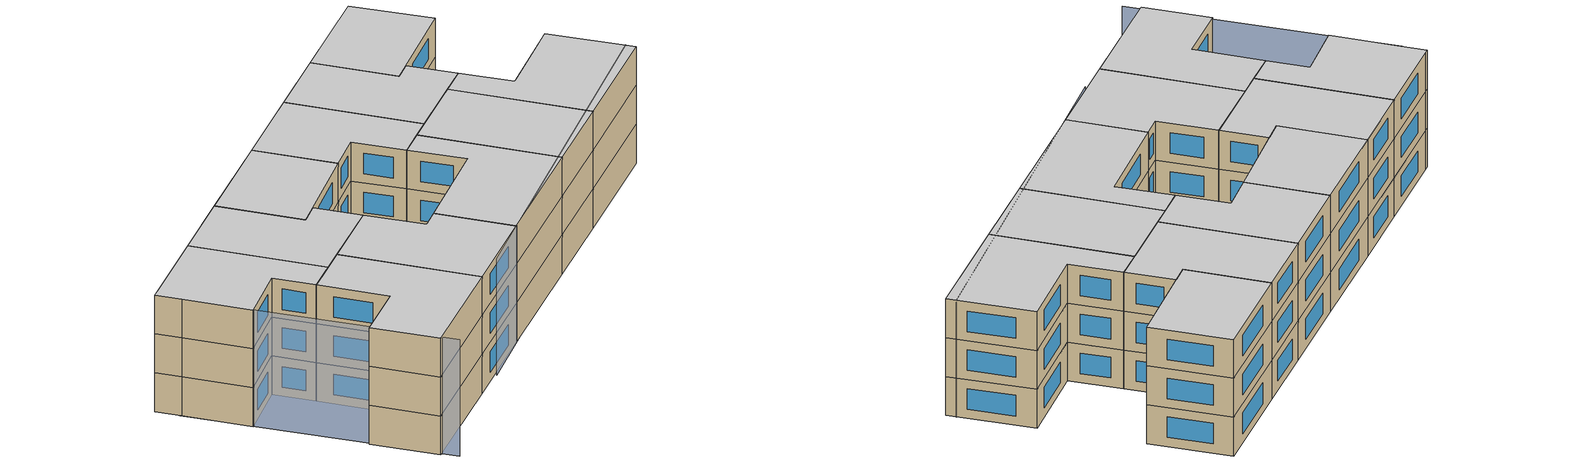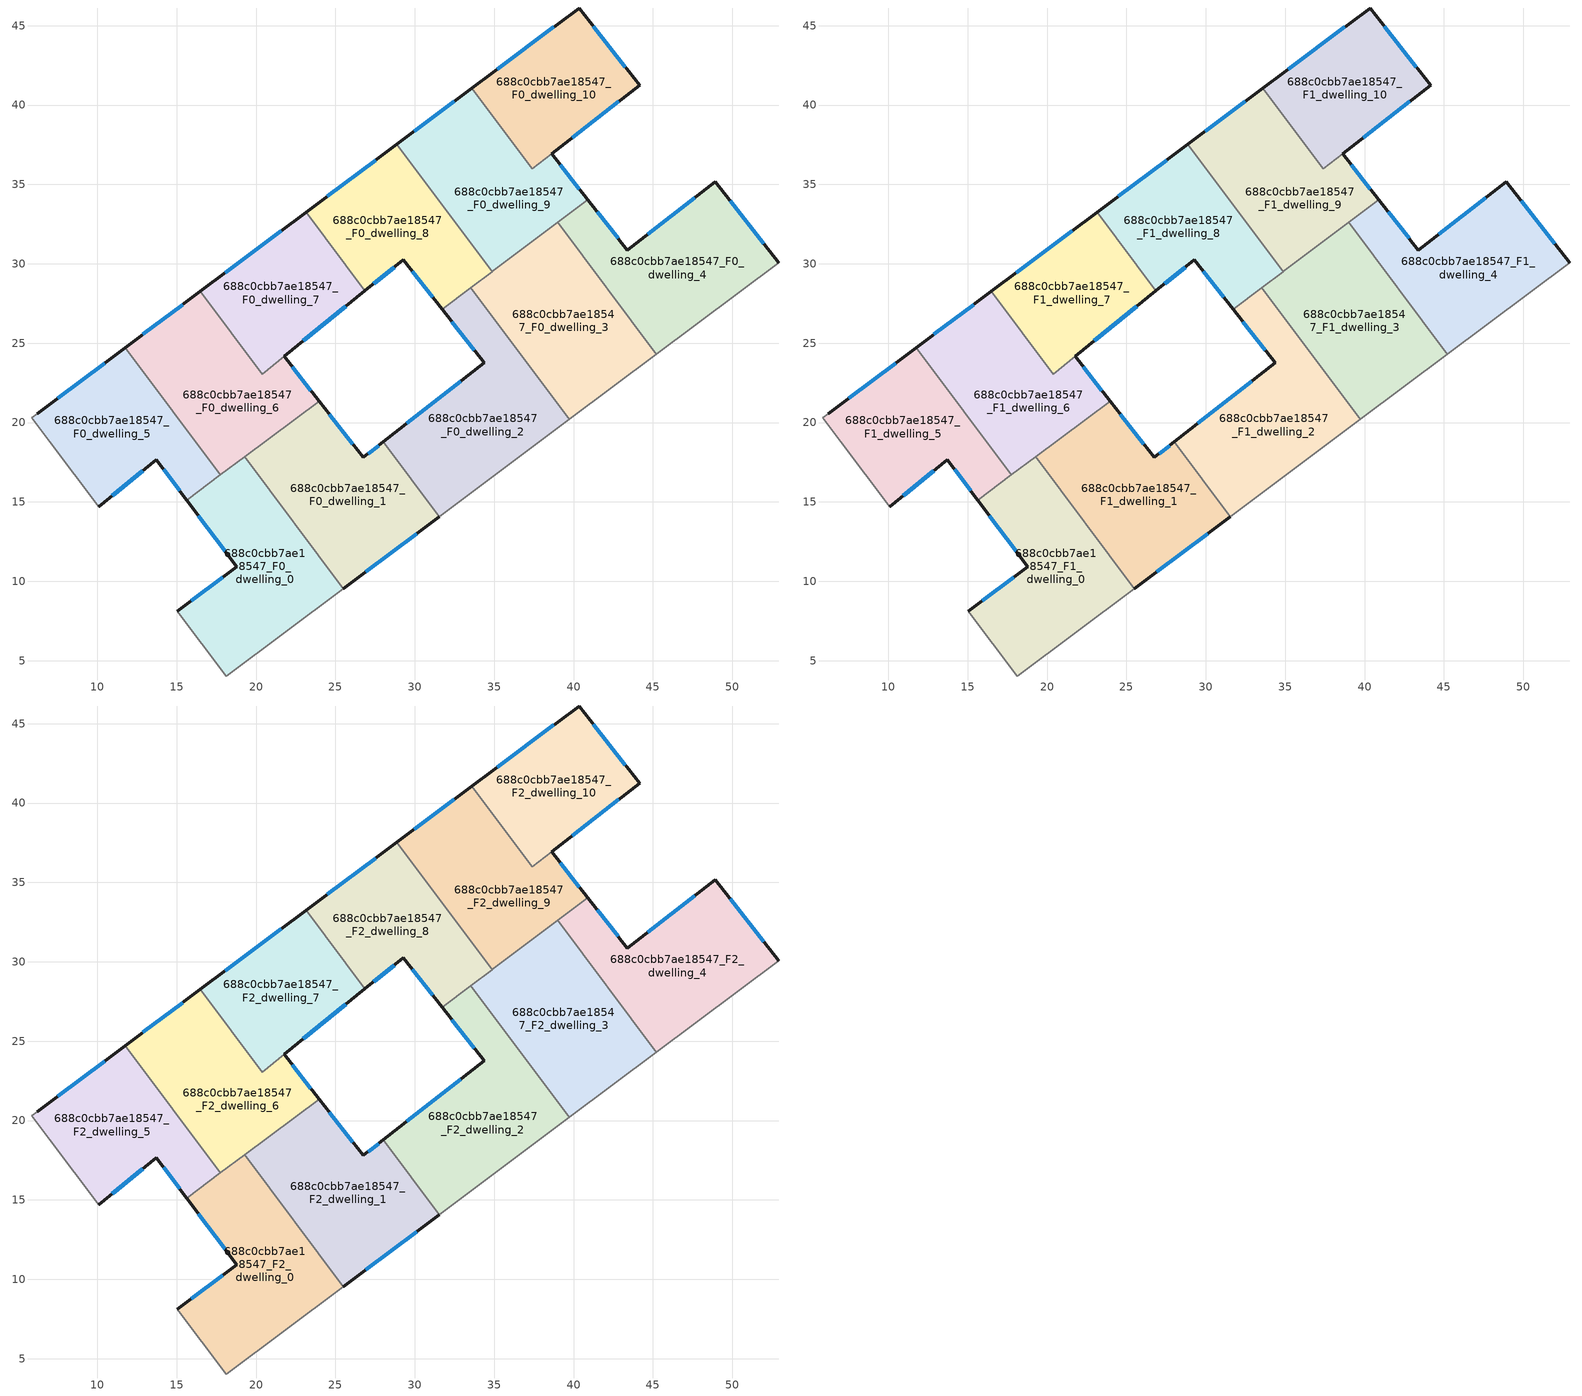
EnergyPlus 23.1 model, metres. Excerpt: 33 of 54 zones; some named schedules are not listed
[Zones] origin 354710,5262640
688c0cbb7ae18547_F0_dwelling_0
 floor ground (EU_floor_Construction): 19.28,17.85 25.49,9.54 18.12,4.03 15.05,8.1 18.8,10.91 15.63,15.12 z0
 wall outside (EU_wall_Construction): 15.63,15.12 18.8,10.91 15.05,8.1 z0:3
 wall adiabatic (EU_wall_Construction): 15.05,8.1 18.12,4.03 25.49,9.54 z0:3
 wall to 688c0cbb7ae18547_F0_dwelling_1 (EU_wall_Construction): 25.49,9.54 19.28,17.85 z0:3
 wall to 688c0cbb7ae18547_F0_dwelling_5 (EU_wall_Construction): 17.76,16.71 15.63,15.12 z0:3
 wall to 688c0cbb7ae18547_F0_dwelling_6 (EU_wall_Construction): 19.28,17.85 17.76,16.71 z0:3
 window (EU_Window_Construction): 17.92,10.25 15.93,8.76 / 16.37,14.13 18.05,11.9 z0.7:2.3
688c0cbb7ae18547_F0_dwelling_1
 floor ground (EU_floor_Construction): 28.01,18.78 31.54,14.07 25.49,9.54 19.28,17.85 23.97,21.36 26.76,17.81 z0
 wall outside (EU_wall_Construction): 25.49,9.54 31.54,14.07 / 28.01,18.78 26.76,17.81 23.97,21.36 z0:3
 wall to 688c0cbb7ae18547_F0_dwelling_2 (EU_wall_Construction): 31.54,14.07 28.01,18.78 z0:3
 wall to 688c0cbb7ae18547_F0_dwelling_6 (EU_wall_Construction): 23.97,21.36 19.28,17.85 z0:3
 window (EU_Window_Construction): 26.91,10.6 30.12,13 / 26.11,18.64 24.63,20.52 / 27.72,18.55 27.05,18.04 z0.7:2.3
688c0cbb7ae18547_F0_dwelling_10
 floor ground (EU_floor_Construction): 40.35,46.12 44.16,41.25 37.39,35.98 33.6,41.06 z0
 wall outside (EU_wall_Construction): 38.62,36.94 44.16,41.25 40.35,46.12 33.6,41.06 z0:3
 wall to 688c0cbb7ae18547_F0_dwelling_9 (EU_wall_Construction): 33.6,41.06 37.39,35.98 38.62,36.94 z0:3
 window (EU_Window_Construction): 38.76,44.93 35.18,42.25 / 43.27,42.39 41.24,44.97 / 39.92,37.95 42.86,40.24 z0.7:2.3
688c0cbb7ae18547_F0_dwelling_2
 floor ground (EU_floor_Construction): 33.53,28.51 39.74,20.2 31.54,14.07 28.01,18.78 34.38,23.76 31.72,27.15 z0
 wall outside (EU_wall_Construction): 31.72,27.15 34.38,23.76 28.01,18.78 z0:3
 wall to 688c0cbb7ae18547_F0_dwelling_3 (EU_wall_Construction): 39.74,20.2 33.53,28.51 z0:3
 wall adiabatic (EU_wall_Construction): 31.54,14.07 39.74,20.2 z0:3
 wall to 688c0cbb7ae18547_F0_dwelling_8 (EU_wall_Construction): 33.53,28.51 31.72,27.15 z0:3
 window (EU_Window_Construction): 32.89,22.59 29.51,19.95 / 32.34,26.35 33.76,24.55 z0.7:2.3
688c0cbb7ae18547_F0_dwelling_3
 floor ground (EU_floor_Construction): 39.01,32.6 45.22,24.3 39.74,20.2 33.53,28.51 z0
 wall to 688c0cbb7ae18547_F0_dwelling_4 (EU_wall_Construction): 45.22,24.3 39.01,32.6 z0:3
 wall adiabatic (EU_wall_Construction): 39.74,20.2 45.22,24.3 z0:3
 wall to 688c0cbb7ae18547_F0_dwelling_9 (EU_wall_Construction): 39.01,32.6 34.86,29.5 z0:3
 wall to 688c0cbb7ae18547_F0_dwelling_8 (EU_wall_Construction): 34.86,29.5 33.53,28.51 z0:3
688c0cbb7ae18547_F0_dwelling_4
 floor ground (EU_floor_Construction): 48.92,35.17 52.94,30.07 45.22,24.3 39.01,32.6 40.91,34.02 43.39,30.86 z0
 wall outside (EU_wall_Construction): 52.94,30.07 48.92,35.17 43.39,30.86 40.91,34.02 z0:3
 wall adiabatic (EU_wall_Construction): 45.22,24.3 52.94,30.07 z0:3
 wall to 688c0cbb7ae18547_F0_dwelling_9 (EU_wall_Construction): 40.91,34.02 39.01,32.6 z0:3
 window (EU_Window_Construction): 52,31.27 49.87,33.97 / 42.81,31.6 41.49,33.28 / 47.62,34.16 44.69,31.87 z0.7:2.3
688c0cbb7ae18547_F0_dwelling_5
 floor ground (EU_floor_Construction): 11.77,24.72 17.76,16.71 15.63,15.12 13.73,17.64 10.09,14.7 7.02,18.79 5.86,20.32 6.22,20.56 z0
 wall outside (EU_wall_Construction): 11.77,24.72 6.22,20.56 / 10.09,14.7 13.73,17.64 15.63,15.12 z0:3
 wall adiabatic (EU_wall_Construction): 6.22,20.56 5.86,20.32 7.02,18.79 10.09,14.7 z0:3
 wall to 688c0cbb7ae18547_F0_dwelling_6 (EU_wall_Construction): 17.76,16.71 11.77,24.72 z0:3
 window (EU_Window_Construction): 10.46,23.74 7.52,21.54 / 14.17,17.05 15.18,15.71 / 10.94,15.39 12.87,16.95 z0.7:2.3
688c0cbb7ae18547_F0_dwelling_6
 floor ground (EU_floor_Construction): 21.76,24.17 23.97,21.36 17.76,16.71 11.77,24.72 16.5,28.26 20.39,23.06 z0
 wall outside (EU_wall_Construction): 16.5,28.26 11.77,24.72 / 23.97,21.36 21.76,24.17 z0:3
 wall to 688c0cbb7ae18547_F0_dwelling_7 (EU_wall_Construction): 21.76,24.17 20.39,23.06 16.5,28.26 z0:3
 window (EU_Window_Construction): 15.39,27.43 12.88,25.55 / 23.45,22.02 22.28,23.51 z0.7:2.3
688c0cbb7ae18547_F0_dwelling_7
 floor ground (EU_floor_Construction): 23.16,33.25 26.86,28.3 20.39,23.06 16.5,28.26 z0
 wall outside (EU_wall_Construction): 23.16,33.25 16.5,28.26 / 21.77,24.17 26.86,28.3 z0:3
 wall to 688c0cbb7ae18547_F0_dwelling_8 (EU_wall_Construction): 26.86,28.3 23.16,33.25 z0:3
 window (EU_Window_Construction): 21.59,32.07 18.06,29.43 / 22.96,25.14 25.66,27.33 z0.7:2.3
688c0cbb7ae18547_F0_dwelling_8
 floor ground (EU_floor_Construction): 28.87,37.52 34.86,29.5 31.72,27.15 29.28,30.25 26.86,28.3 23.16,33.25 z0
 wall outside (EU_wall_Construction): 26.86,28.3 29.28,30.25 31.72,27.15 / 28.87,37.52 23.16,33.25 z0:3
 wall to 688c0cbb7ae18547_F0_dwelling_9 (EU_wall_Construction): 34.86,29.5 28.87,37.52 z0:3
 window (EU_Window_Construction): 29.85,29.53 31.14,27.88 / 27.43,28.76 28.71,29.8 / 27.53,36.52 24.5,34.25 z0.7:2.3
688c0cbb7ae18547_F0_dwelling_9
 floor ground (EU_floor_Construction): 38.62,36.94 40.91,34.02 34.86,29.5 28.87,37.52 33.6,41.06 37.39,35.98 z0
 wall outside (EU_wall_Construction): 33.6,41.06 28.87,37.52 / 40.91,34.02 38.62,36.94 z0:3
 window (EU_Window_Construction): 32.49,40.23 29.98,38.35 / 40.37,34.71 39.16,36.25 z0.7:2.3
688c0cbb7ae18547_F1_dwelling_0
 floor to 688c0cbb7ae18547_F0_dwelling_0 (EU_floor_Construction): 19.28,17.85 25.49,9.54 18.12,4.03 15.05,8.1 18.8,10.91 15.63,15.12 z3
 wall outside (EU_wall_Construction): 15.63,15.12 18.8,10.91 15.05,8.1 z3:6
 wall adiabatic (EU_wall_Construction): 15.05,8.1 18.12,4.03 25.49,9.54 z3:6
 wall to 688c0cbb7ae18547_F1_dwelling_1 (EU_wall_Construction): 25.49,9.54 19.28,17.85 z3:6
 wall to 688c0cbb7ae18547_F1_dwelling_5 (EU_wall_Construction): 17.76,16.71 15.63,15.12 z3:6
 wall to 688c0cbb7ae18547_F1_dwelling_6 (EU_wall_Construction): 19.28,17.85 17.76,16.71 z3:6
 window (EU_Window_Construction): 17.92,10.25 15.93,8.76 / 16.37,14.13 18.05,11.9 z3.7:5.3
688c0cbb7ae18547_F1_dwelling_1
 floor to 688c0cbb7ae18547_F0_dwelling_1 (EU_floor_Construction): 28.01,18.78 31.54,14.07 25.49,9.54 19.28,17.85 23.97,21.36 26.76,17.81 z3
 wall outside (EU_wall_Construction): 25.49,9.54 31.54,14.07 / 28.01,18.78 26.76,17.81 23.97,21.36 z3:6
 wall to 688c0cbb7ae18547_F1_dwelling_2 (EU_wall_Construction): 31.54,14.07 28.01,18.78 z3:6
 wall to 688c0cbb7ae18547_F1_dwelling_6 (EU_wall_Construction): 23.97,21.36 19.28,17.85 z3:6
 window (EU_Window_Construction): 26.91,10.6 30.12,13 / 26.11,18.64 24.63,20.52 / 27.72,18.55 27.05,18.04 z3.7:5.3
688c0cbb7ae18547_F1_dwelling_10
 floor to 688c0cbb7ae18547_F0_dwelling_10 (EU_floor_Construction): 40.35,46.12 44.16,41.25 37.39,35.98 33.6,41.06 z3
 wall outside (EU_wall_Construction): 38.62,36.94 44.16,41.25 40.35,46.12 33.6,41.06 z3:6
 wall to 688c0cbb7ae18547_F1_dwelling_9 (EU_wall_Construction): 33.6,41.06 37.39,35.98 38.62,36.94 z3:6
 window (EU_Window_Construction): 38.76,44.93 35.18,42.25 / 43.27,42.39 41.24,44.97 / 39.92,37.95 42.86,40.24 z3.7:5.3
688c0cbb7ae18547_F1_dwelling_2
 floor to 688c0cbb7ae18547_F0_dwelling_2 (EU_floor_Construction): 33.53,28.51 39.74,20.2 31.54,14.07 28.01,18.78 34.38,23.76 31.72,27.15 z3
 wall outside (EU_wall_Construction): 31.72,27.15 34.38,23.76 28.01,18.78 z3:6
 wall to 688c0cbb7ae18547_F1_dwelling_3 (EU_wall_Construction): 39.74,20.2 33.53,28.51 z3:6
 wall adiabatic (EU_wall_Construction): 31.54,14.07 39.74,20.2 z3:6
 wall to 688c0cbb7ae18547_F1_dwelling_8 (EU_wall_Construction): 33.53,28.51 31.72,27.15 z3:6
 window (EU_Window_Construction): 32.89,22.59 29.51,19.95 / 32.34,26.35 33.76,24.55 z3.7:5.3
688c0cbb7ae18547_F1_dwelling_3
 floor to 688c0cbb7ae18547_F0_dwelling_3 (EU_floor_Construction): 39.01,32.6 45.22,24.3 39.74,20.2 33.53,28.51 z3
 wall to 688c0cbb7ae18547_F1_dwelling_4 (EU_wall_Construction): 45.22,24.3 39.01,32.6 z3:6
 wall adiabatic (EU_wall_Construction): 39.74,20.2 45.22,24.3 z3:6
 wall to 688c0cbb7ae18547_F1_dwelling_9 (EU_wall_Construction): 39.01,32.6 34.86,29.5 z3:6
 wall to 688c0cbb7ae18547_F1_dwelling_8 (EU_wall_Construction): 34.86,29.5 33.53,28.51 z3:6
688c0cbb7ae18547_F1_dwelling_4
 floor to 688c0cbb7ae18547_F0_dwelling_4 (EU_floor_Construction): 48.92,35.17 52.94,30.07 45.22,24.3 39.01,32.6 40.91,34.02 43.39,30.86 z3
 wall outside (EU_wall_Construction): 52.94,30.07 48.92,35.17 43.39,30.86 40.91,34.02 z3:6
 wall adiabatic (EU_wall_Construction): 45.22,24.3 52.94,30.07 z3:6
 wall to 688c0cbb7ae18547_F1_dwelling_9 (EU_wall_Construction): 40.91,34.02 39.01,32.6 z3:6
 window (EU_Window_Construction): 52,31.27 49.87,33.97 / 42.81,31.6 41.49,33.28 / 47.62,34.16 44.69,31.87 z3.7:5.3
688c0cbb7ae18547_F1_dwelling_5
 floor to 688c0cbb7ae18547_F0_dwelling_5 (EU_floor_Construction): 11.77,24.72 17.76,16.71 15.63,15.12 13.73,17.64 10.09,14.7 7.02,18.79 5.86,20.32 6.22,20.56 z3
 wall outside (EU_wall_Construction): 11.77,24.72 6.22,20.56 / 10.09,14.7 13.73,17.64 15.63,15.12 z3:6
 wall adiabatic (EU_wall_Construction): 6.22,20.56 5.86,20.32 7.02,18.79 10.09,14.7 z3:6
 wall to 688c0cbb7ae18547_F1_dwelling_6 (EU_wall_Construction): 17.76,16.71 11.77,24.72 z3:6
 window (EU_Window_Construction): 10.46,23.74 7.52,21.54 / 14.17,17.05 15.18,15.71 / 10.94,15.39 12.87,16.95 z3.7:5.3
688c0cbb7ae18547_F1_dwelling_6
 floor to 688c0cbb7ae18547_F0_dwelling_6 (EU_floor_Construction): 21.76,24.17 23.97,21.36 17.76,16.71 11.77,24.72 16.5,28.26 20.39,23.06 z3
 wall outside (EU_wall_Construction): 16.5,28.26 11.77,24.72 / 23.97,21.36 21.76,24.17 z3:6
 wall to 688c0cbb7ae18547_F1_dwelling_7 (EU_wall_Construction): 21.76,24.17 20.39,23.06 16.5,28.26 z3:6
 window (EU_Window_Construction): 15.39,27.43 12.88,25.55 / 23.45,22.02 22.28,23.51 z3.7:5.3
688c0cbb7ae18547_F1_dwelling_7
 floor to 688c0cbb7ae18547_F0_dwelling_7 (EU_floor_Construction): 23.16,33.25 26.86,28.3 20.39,23.06 16.5,28.26 z3
 wall outside (EU_wall_Construction): 23.16,33.25 16.5,28.26 / 21.77,24.17 26.86,28.3 z3:6
 wall to 688c0cbb7ae18547_F1_dwelling_8 (EU_wall_Construction): 26.86,28.3 23.16,33.25 z3:6
 window (EU_Window_Construction): 21.59,32.07 18.06,29.43 / 22.96,25.14 25.66,27.33 z3.7:5.3
688c0cbb7ae18547_F1_dwelling_8
 floor to 688c0cbb7ae18547_F0_dwelling_8 (EU_floor_Construction): 28.87,37.52 34.86,29.5 31.72,27.15 29.28,30.25 26.86,28.3 23.16,33.25 z3
 wall outside (EU_wall_Construction): 26.86,28.3 29.28,30.25 31.72,27.15 / 28.87,37.52 23.16,33.25 z3:6
 wall to 688c0cbb7ae18547_F1_dwelling_9 (EU_wall_Construction): 34.86,29.5 28.87,37.52 z3:6
 window (EU_Window_Construction): 29.85,29.53 31.14,27.88 / 27.43,28.76 28.71,29.8 / 27.53,36.52 24.5,34.25 z3.7:5.3
688c0cbb7ae18547_F1_dwelling_9
 floor to 688c0cbb7ae18547_F0_dwelling_9 (EU_floor_Construction): 38.62,36.94 40.91,34.02 34.86,29.5 28.87,37.52 33.6,41.06 37.39,35.98 z3
 wall outside (EU_wall_Construction): 33.6,41.06 28.87,37.52 / 40.91,34.02 38.62,36.94 z3:6
 window (EU_Window_Construction): 32.49,40.23 29.98,38.35 / 40.37,34.71 39.16,36.25 z3.7:5.3
688c0cbb7ae18547_F2_dwelling_0
 floor to 688c0cbb7ae18547_F1_dwelling_0 (EU_floor_Construction): 19.28,17.85 25.49,9.54 18.12,4.03 15.05,8.1 18.8,10.91 15.63,15.12 z6
 wall outside (EU_wall_Construction): 15.63,15.12 18.8,10.91 15.05,8.1 z6:9
 wall adiabatic (EU_wall_Construction): 15.05,8.1 18.12,4.03 25.49,9.54 z6:9
 wall to 688c0cbb7ae18547_F2_dwelling_1 (EU_wall_Construction): 25.49,9.54 19.28,17.85 z6:9
 wall to 688c0cbb7ae18547_F2_dwelling_5 (EU_wall_Construction): 17.76,16.71 15.63,15.12 z6:9
 wall to 688c0cbb7ae18547_F2_dwelling_6 (EU_wall_Construction): 19.28,17.85 17.76,16.71 z6:9
 window (EU_Window_Construction): 17.92,10.25 15.93,8.76 / 16.37,14.13 18.05,11.9 z6.7:8.3
 ceiling to 688c0cbb7ae18547_F3_dwelling_0 (EU_floor_Construction): 25.49,9.54 19.28,17.85 15.63,15.12 18.8,10.91 15.05,8.1 18.12,4.03 z9
688c0cbb7ae18547_F2_dwelling_1
 floor to 688c0cbb7ae18547_F1_dwelling_1 (EU_floor_Construction): 28.01,18.78 31.54,14.07 25.49,9.54 19.28,17.85 23.97,21.36 26.76,17.81 z6
 wall outside (EU_wall_Construction): 25.49,9.54 31.54,14.07 / 28.01,18.78 26.76,17.81 23.97,21.36 z6:9
 wall to 688c0cbb7ae18547_F2_dwelling_2 (EU_wall_Construction): 31.54,14.07 28.01,18.78 z6:9
 wall to 688c0cbb7ae18547_F2_dwelling_6 (EU_wall_Construction): 23.97,21.36 19.28,17.85 z6:9
 window (EU_Window_Construction): 26.91,10.6 30.12,13 / 26.11,18.64 24.63,20.52 / 27.72,18.55 27.05,18.04 z6.7:8.3
 ceiling to 688c0cbb7ae18547_F3_dwelling_1 (EU_floor_Construction): 31.54,14.07 28.01,18.78 26.76,17.81 23.97,21.36 19.28,17.85 25.49,9.54 z9
688c0cbb7ae18547_F2_dwelling_10
 floor to 688c0cbb7ae18547_F1_dwelling_10 (EU_floor_Construction): 40.35,46.12 44.16,41.25 37.39,35.98 33.6,41.06 z6
 wall outside (EU_wall_Construction): 38.62,36.94 44.16,41.25 40.35,46.12 33.6,41.06 z6:9
 wall to 688c0cbb7ae18547_F2_dwelling_9 (EU_wall_Construction): 33.6,41.06 37.39,35.98 38.62,36.94 z6:9
 window (EU_Window_Construction): 38.76,44.93 35.18,42.25 / 43.27,42.39 41.24,44.97 / 39.92,37.95 42.86,40.24 z6.7:8.3
 ceiling to 688c0cbb7ae18547_F3_dwelling_10 (EU_floor_Construction): 44.16,41.25 40.35,46.12 33.6,41.06 37.39,35.98 z9
688c0cbb7ae18547_F2_dwelling_2
 floor to 688c0cbb7ae18547_F1_dwelling_2 (EU_floor_Construction): 33.53,28.51 39.74,20.2 31.54,14.07 28.01,18.78 34.38,23.76 31.72,27.15 z6
 wall outside (EU_wall_Construction): 31.72,27.15 34.38,23.76 28.01,18.78 z6:9
 wall to 688c0cbb7ae18547_F2_dwelling_3 (EU_wall_Construction): 39.74,20.2 33.53,28.51 z6:9
 wall adiabatic (EU_wall_Construction): 31.54,14.07 39.74,20.2 z6:9
 wall to 688c0cbb7ae18547_F2_dwelling_8 (EU_wall_Construction): 33.53,28.51 31.72,27.15 z6:9
 window (EU_Window_Construction): 32.89,22.59 29.51,19.95 / 32.34,26.35 33.76,24.55 z6.7:8.3
 ceiling to 688c0cbb7ae18547_F3_dwelling_2 (EU_floor_Construction): 39.74,20.2 33.53,28.51 31.72,27.15 34.38,23.76 28.01,18.78 31.54,14.07 z9
688c0cbb7ae18547_F2_dwelling_3
 floor to 688c0cbb7ae18547_F1_dwelling_3 (EU_floor_Construction): 39.01,32.6 45.22,24.3 39.74,20.2 33.53,28.51 z6
 wall to 688c0cbb7ae18547_F2_dwelling_4 (EU_wall_Construction): 45.22,24.3 39.01,32.6 z6:9
 wall adiabatic (EU_wall_Construction): 39.74,20.2 45.22,24.3 z6:9
 wall to 688c0cbb7ae18547_F2_dwelling_9 (EU_wall_Construction): 39.01,32.6 34.86,29.5 z6:9
 wall to 688c0cbb7ae18547_F2_dwelling_8 (EU_wall_Construction): 34.86,29.5 33.53,28.51 z6:9
 ceiling to 688c0cbb7ae18547_F3_dwelling_3 (EU_floor_Construction): 45.22,24.3 39.01,32.6 33.53,28.51 39.74,20.2 z9
688c0cbb7ae18547_F2_dwelling_4
 floor to 688c0cbb7ae18547_F1_dwelling_4 (EU_floor_Construction): 48.92,35.17 52.94,30.07 45.22,24.3 39.01,32.6 40.91,34.02 43.39,30.86 z6
 wall outside (EU_wall_Construction): 52.94,30.07 48.92,35.17 43.39,30.86 40.91,34.02 z6:9
 wall adiabatic (EU_wall_Construction): 45.22,24.3 52.94,30.07 z6:9
 wall to 688c0cbb7ae18547_F2_dwelling_9 (EU_wall_Construction): 40.91,34.02 39.01,32.6 z6:9
 window (EU_Window_Construction): 52,31.27 49.87,33.97 / 42.81,31.6 41.49,33.28 / 47.62,34.16 44.69,31.87 z6.7:8.3
 ceiling to 688c0cbb7ae18547_F3_dwelling_4 (EU_floor_Construction): 52.94,30.07 48.92,35.17 43.39,30.86 40.91,34.02 39.01,32.6 45.22,24.3 z9
688c0cbb7ae18547_F2_dwelling_5
 floor to 688c0cbb7ae18547_F1_dwelling_5 (EU_floor_Construction): 11.77,24.72 17.76,16.71 15.63,15.12 13.73,17.64 10.09,14.7 7.02,18.79 5.86,20.32 6.22,20.56 z6
 wall outside (EU_wall_Construction): 11.77,24.72 6.22,20.56 / 10.09,14.7 13.73,17.64 15.63,15.12 z6:9
 wall adiabatic (EU_wall_Construction): 6.22,20.56 5.86,20.32 7.02,18.79 10.09,14.7 z6:9
 wall to 688c0cbb7ae18547_F2_dwelling_6 (EU_wall_Construction): 17.76,16.71 11.77,24.72 z6:9
 window (EU_Window_Construction): 10.46,23.74 7.52,21.54 / 14.17,17.05 15.18,15.71 / 10.94,15.39 12.87,16.95 z6.7:8.3
 ceiling to 688c0cbb7ae18547_F3_dwelling_5 (EU_floor_Construction): 17.76,16.71 11.77,24.72 6.22,20.56 5.86,20.32 7.02,18.79 10.09,14.7 13.73,17.64 15.63,15.12 z9
688c0cbb7ae18547_F2_dwelling_6
 floor to 688c0cbb7ae18547_F1_dwelling_6 (EU_floor_Construction): 21.76,24.17 23.97,21.36 17.76,16.71 11.77,24.72 16.5,28.26 20.39,23.06 z6
 wall outside (EU_wall_Construction): 16.5,28.26 11.77,24.72 / 23.97,21.36 21.76,24.17 z6:9
 wall to 688c0cbb7ae18547_F2_dwelling_7 (EU_wall_Construction): 21.76,24.17 20.39,23.06 16.5,28.26 z6:9
 window (EU_Window_Construction): 15.39,27.43 12.88,25.55 / 23.45,22.02 22.28,23.51 z6.7:8.3
 ceiling to 688c0cbb7ae18547_F3_dwelling_6 (EU_floor_Construction): 23.97,21.36 21.76,24.17 20.39,23.06 16.5,28.26 11.77,24.72 17.76,16.71 z9
688c0cbb7ae18547_F2_dwelling_7
 floor to 688c0cbb7ae18547_F1_dwelling_7 (EU_floor_Construction): 23.16,33.25 26.86,28.3 20.39,23.06 16.5,28.26 z6
 wall outside (EU_wall_Construction): 23.16,33.25 16.5,28.26 / 21.77,24.17 26.86,28.3 z6:9
 wall to 688c0cbb7ae18547_F2_dwelling_8 (EU_wall_Construction): 26.86,28.3 23.16,33.25 z6:9
 window (EU_Window_Construction): 21.59,32.07 18.06,29.43 / 22.96,25.14 25.66,27.33 z6.7:8.3
 ceiling to 688c0cbb7ae18547_F3_dwelling_7 (EU_floor_Construction): 26.86,28.3 23.16,33.25 16.5,28.26 20.39,23.06 z9
688c0cbb7ae18547_F2_dwelling_8
 floor to 688c0cbb7ae18547_F1_dwelling_8 (EU_floor_Construction): 28.87,37.52 34.86,29.5 31.72,27.15 29.28,30.25 26.86,28.3 23.16,33.25 z6
 wall outside (EU_wall_Construction): 26.86,28.3 29.28,30.25 31.72,27.15 / 28.87,37.52 23.16,33.25 z6:9
 wall to 688c0cbb7ae18547_F2_dwelling_9 (EU_wall_Construction): 34.86,29.5 28.87,37.52 z6:9
 window (EU_Window_Construction): 29.85,29.53 31.14,27.88 / 27.43,28.76 28.71,29.8 / 27.53,36.52 24.5,34.25 z6.7:8.3
 ceiling to 688c0cbb7ae18547_F3_dwelling_8 (EU_floor_Construction): 34.86,29.5 28.87,37.52 23.16,33.25 26.86,28.3 29.28,30.25 31.72,27.15 z9
688c0cbb7ae18547_F2_dwelling_9
 floor to 688c0cbb7ae18547_F1_dwelling_9 (EU_floor_Construction): 38.62,36.94 40.91,34.02 34.86,29.5 28.87,37.52 33.6,41.06 37.39,35.98 z6
 wall outside (EU_wall_Construction): 33.6,41.06 28.87,37.52 / 40.91,34.02 38.62,36.94 z6:9
 window (EU_Window_Construction): 32.49,40.23 29.98,38.35 / 40.37,34.71 39.16,36.25 z6.7:8.3
 ceiling to 688c0cbb7ae18547_F3_dwelling_9 (EU_floor_Construction): 40.91,34.02 38.62,36.94 37.39,35.98 33.6,41.06 28.87,37.52 34.86,29.5 z9
shading: 6.9,18.86 19.06,3.17 / 27.78,11.05 52.51,30.7 z0:9
[Building]
EU S2 Campaign: North Axis=0; Terrain=City; Solar Distribution=FullExterior
[Site:Location]
Budapest.Ferenc.Liszt.Intl.AP: Latitude=47.437; Longitude=19.256; Time Zone=1; Elevation=185
[SizingPeriod:WeatherFileDays]
AnnualSizingPeriod: Begin Month=1; Begin Day of Month=1; End Month=12; End Day of Month=31; Day of Week for Start Day=Monday; Use Weather File Daylight Saving Period=No; Use Weather File Rain and Snow Indicators=No
[MATERIAL]
EU_InternalMass_Material: Roughness=MediumRough; Thickness=0.1; Conductivity=1; Density=1800; Specific Heat=900; Thermal Absorptance=0.9; Solar Absorptance=0.7; Visible Absorptance=0.7
[MATERIAL:NOMASS] Roughness=MediumRough; Thermal Absorptance=0.9; Solar Absorptance=0.7; Visible Absorptance=0.7
Name | Thermal Resistance
EU_wall_NoMass | 0.832559
EU_floor_NoMass | 0.872794
[WINDOWMATERIAL:SIMPLEGLAZINGSYSTEM]
EU_Window_SimpleGlazing: UFactor=2.79869; Solar Heat Gain Coefficient=0.75; Visible Transmittance=0.75
[CONSTRUCTION]
EU_wall_Construction: EU_wall_NoMass
EU_floor_Construction: EU_floor_NoMass
EU_Window_Construction: EU_Window_SimpleGlazing
EU_InternalMass_Construction: EU_InternalMass_Material
[ZONE] Type=1; Multiplier=1; Ceiling Height=autocalculate; Floor Area=autocalculate; Part of Total Floor Area=Yes
Name | Volume
688c0cbb7ae18547_F0_dwelling_0; 688c0cbb7ae18547_F1_dwelling_0; 688c0cbb7ae18547_F2_dwelling_0 | 212.849
688c0cbb7ae18547_F0_dwelling_1; 688c0cbb7ae18547_F1_dwelling_1; 688c0cbb7ae18547_F2_dwelling_1 | 212.875
688c0cbb7ae18547_F0_dwelling_10; 688c0cbb7ae18547_F1_dwelling_10; 688c0cbb7ae18547_F2_dwelling_10 | 159.694
688c0cbb7ae18547_F0_dwelling_2; 688c0cbb7ae18547_F1_dwelling_2; 688c0cbb7ae18547_F2_dwelling_2 | 212.878
688c0cbb7ae18547_F0_dwelling_3; 688c0cbb7ae18547_F1_dwelling_3; 688c0cbb7ae18547_F2_dwelling_3 | 212.874
688c0cbb7ae18547_F0_dwelling_4; 688c0cbb7ae18547_F1_dwelling_4; 688c0cbb7ae18547_F2_dwelling_4 | 212.853
688c0cbb7ae18547_F0_dwelling_5; 688c0cbb7ae18547_F1_dwelling_5; 688c0cbb7ae18547_F2_dwelling_5 | 177.397
688c0cbb7ae18547_F0_dwelling_6; 688c0cbb7ae18547_F1_dwelling_6; 688c0cbb7ae18547_F2_dwelling_6 | 196.616
688c0cbb7ae18547_F0_dwelling_7; 688c0cbb7ae18547_F1_dwelling_7; 688c0cbb7ae18547_F2_dwelling_7 | 158.168
688c0cbb7ae18547_F0_dwelling_8; 688c0cbb7ae18547_F1_dwelling_8; 688c0cbb7ae18547_F2_dwelling_8 | 177.402
688c0cbb7ae18547_F0_dwelling_9; 688c0cbb7ae18547_F1_dwelling_9; 688c0cbb7ae18547_F2_dwelling_9 | 195.081
[INTERNALMASS] Construction=EU_InternalMass_Construction
Name | Zone or ZoneList | Surface Area
688c0cbb7ae18547_F0_dwelling_0_EU_InternalMass | 688c0cbb7ae18547_F0_dwelling_0 | 70.9497
688c0cbb7ae18547_F0_dwelling_1_EU_InternalMass | 688c0cbb7ae18547_F0_dwelling_1 | 70.9583
688c0cbb7ae18547_F0_dwelling_2_EU_InternalMass | 688c0cbb7ae18547_F0_dwelling_2 | 70.9593
688c0cbb7ae18547_F0_dwelling_3_EU_InternalMass | 688c0cbb7ae18547_F0_dwelling_3 | 70.9579
688c0cbb7ae18547_F0_dwelling_4_EU_InternalMass | 688c0cbb7ae18547_F0_dwelling_4 | 70.9509
688c0cbb7ae18547_F0_dwelling_5_EU_InternalMass | 688c0cbb7ae18547_F0_dwelling_5 | 59.1323
688c0cbb7ae18547_F0_dwelling_6_EU_InternalMass | 688c0cbb7ae18547_F0_dwelling_6 | 65.5346
688c0cbb7ae18547_F0_dwelling_7_EU_InternalMass | 688c0cbb7ae18547_F0_dwelling_7 | 52.7254
688c0cbb7ae18547_F0_dwelling_8_EU_InternalMass | 688c0cbb7ae18547_F0_dwelling_8 | 59.1342
688c0cbb7ae18547_F0_dwelling_9_EU_InternalMass | 688c0cbb7ae18547_F0_dwelling_9 | 65.0255
688c0cbb7ae18547_F0_dwelling_10_EU_InternalMass | 688c0cbb7ae18547_F0_dwelling_10 | 53.2332
688c0cbb7ae18547_F1_dwelling_0_EU_InternalMass | 688c0cbb7ae18547_F1_dwelling_0 | 70.9497
688c0cbb7ae18547_F1_dwelling_1_EU_InternalMass | 688c0cbb7ae18547_F1_dwelling_1 | 70.9583
688c0cbb7ae18547_F1_dwelling_2_EU_InternalMass | 688c0cbb7ae18547_F1_dwelling_2 | 70.9593
688c0cbb7ae18547_F1_dwelling_3_EU_InternalMass | 688c0cbb7ae18547_F1_dwelling_3 | 70.9579
688c0cbb7ae18547_F1_dwelling_4_EU_InternalMass | 688c0cbb7ae18547_F1_dwelling_4 | 70.9509
688c0cbb7ae18547_F1_dwelling_5_EU_InternalMass | 688c0cbb7ae18547_F1_dwelling_5 | 59.1323
688c0cbb7ae18547_F1_dwelling_6_EU_InternalMass | 688c0cbb7ae18547_F1_dwelling_6 | 65.5346
688c0cbb7ae18547_F1_dwelling_7_EU_InternalMass | 688c0cbb7ae18547_F1_dwelling_7 | 52.7254
688c0cbb7ae18547_F1_dwelling_8_EU_InternalMass | 688c0cbb7ae18547_F1_dwelling_8 | 59.1342
688c0cbb7ae18547_F1_dwelling_9_EU_InternalMass | 688c0cbb7ae18547_F1_dwelling_9 | 65.0255
688c0cbb7ae18547_F1_dwelling_10_EU_InternalMass | 688c0cbb7ae18547_F1_dwelling_10 | 53.2332
688c0cbb7ae18547_F2_dwelling_0_EU_InternalMass | 688c0cbb7ae18547_F2_dwelling_0 | 70.9497
688c0cbb7ae18547_F2_dwelling_1_EU_InternalMass | 688c0cbb7ae18547_F2_dwelling_1 | 70.9583
688c0cbb7ae18547_F2_dwelling_2_EU_InternalMass | 688c0cbb7ae18547_F2_dwelling_2 | 70.9593
688c0cbb7ae18547_F2_dwelling_3_EU_InternalMass | 688c0cbb7ae18547_F2_dwelling_3 | 70.9579
688c0cbb7ae18547_F2_dwelling_4_EU_InternalMass | 688c0cbb7ae18547_F2_dwelling_4 | 70.9509
688c0cbb7ae18547_F2_dwelling_5_EU_InternalMass | 688c0cbb7ae18547_F2_dwelling_5 | 59.1323
688c0cbb7ae18547_F2_dwelling_6_EU_InternalMass | 688c0cbb7ae18547_F2_dwelling_6 | 65.5346
688c0cbb7ae18547_F2_dwelling_7_EU_InternalMass | 688c0cbb7ae18547_F2_dwelling_7 | 52.7254
688c0cbb7ae18547_F2_dwelling_8_EU_InternalMass | 688c0cbb7ae18547_F2_dwelling_8 | 59.1342
688c0cbb7ae18547_F2_dwelling_9_EU_InternalMass | 688c0cbb7ae18547_F2_dwelling_9 | 65.0255
688c0cbb7ae18547_F2_dwelling_10_EU_InternalMass | 688c0cbb7ae18547_F2_dwelling_10 | 53.2332
[OTHEREQUIPMENT] Fuel Type=Electricity; Design Level Calculation Method=Watts/Area; Power per Zone Floor Area=1; Fraction Latent=0; Fraction Radiant=0; Fraction Lost=0; Carbon Dioxide Generation Rate=0; EndUse Subcategory=EU_Step8_InternalGains
Name | Zone or ZoneList or Space or SpaceList | Schedule
EU_Step8_InternalGain_688c0cbb7ae18547_F0_dwelling_0_f000 | 688c0cbb7ae18547_F0_dwelling_0 | EU_Step8_GainSchedule_688c0cbb7ae18547_F0_dwelling_0_f000
EU_Step8_InternalGain_688c0cbb7ae18547_F0_dwelling_1_f000 | 688c0cbb7ae18547_F0_dwelling_1 | EU_Step8_GainSchedule_688c0cbb7ae18547_F0_dwelling_1_f000
EU_Step8_InternalGain_688c0cbb7ae18547_F0_dwelling_2_f000 | 688c0cbb7ae18547_F0_dwelling_2 | EU_Step8_GainSchedule_688c0cbb7ae18547_F0_dwelling_2_f000
EU_Step8_InternalGain_688c0cbb7ae18547_F0_dwelling_3_f000 | 688c0cbb7ae18547_F0_dwelling_3 | EU_Step8_GainSchedule_688c0cbb7ae18547_F0_dwelling_3_f000
EU_Step8_InternalGain_688c0cbb7ae18547_F0_dwelling_4_f000 | 688c0cbb7ae18547_F0_dwelling_4 | EU_Step8_GainSchedule_688c0cbb7ae18547_F0_dwelling_4_f000
EU_Step8_InternalGain_688c0cbb7ae18547_F0_dwelling_5_f000 | 688c0cbb7ae18547_F0_dwelling_5 | EU_Step8_GainSchedule_688c0cbb7ae18547_F0_dwelling_5_f000
EU_Step8_InternalGain_688c0cbb7ae18547_F0_dwelling_6_f000 | 688c0cbb7ae18547_F0_dwelling_6 | EU_Step8_GainSchedule_688c0cbb7ae18547_F0_dwelling_6_f000
EU_Step8_InternalGain_688c0cbb7ae18547_F0_dwelling_7_f000 | 688c0cbb7ae18547_F0_dwelling_7 | EU_Step8_GainSchedule_688c0cbb7ae18547_F0_dwelling_7_f000
EU_Step8_InternalGain_688c0cbb7ae18547_F0_dwelling_8_f000 | 688c0cbb7ae18547_F0_dwelling_8 | EU_Step8_GainSchedule_688c0cbb7ae18547_F0_dwelling_8_f000
EU_Step8_InternalGain_688c0cbb7ae18547_F0_dwelling_9_f000 | 688c0cbb7ae18547_F0_dwelling_9 | EU_Step8_GainSchedule_688c0cbb7ae18547_F0_dwelling_9_f000
EU_Step8_InternalGain_688c0cbb7ae18547_F0_dwelling_10_f000 | 688c0cbb7ae18547_F0_dwelling_10 | EU_Step8_GainSchedule_688c0cbb7ae18547_F0_dwelling_10_f000
EU_Step8_InternalGain_688c0cbb7ae18547_F1_dwelling_0_f000 | 688c0cbb7ae18547_F1_dwelling_0 | EU_Step8_GainSchedule_688c0cbb7ae18547_F1_dwelling_0_f000
EU_Step8_InternalGain_688c0cbb7ae18547_F1_dwelling_1_f000 | 688c0cbb7ae18547_F1_dwelling_1 | EU_Step8_GainSchedule_688c0cbb7ae18547_F1_dwelling_1_f000
EU_Step8_InternalGain_688c0cbb7ae18547_F1_dwelling_2_f000 | 688c0cbb7ae18547_F1_dwelling_2 | EU_Step8_GainSchedule_688c0cbb7ae18547_F1_dwelling_2_f000
EU_Step8_InternalGain_688c0cbb7ae18547_F1_dwelling_3_f000 | 688c0cbb7ae18547_F1_dwelling_3 | EU_Step8_GainSchedule_688c0cbb7ae18547_F1_dwelling_3_f000
EU_Step8_InternalGain_688c0cbb7ae18547_F1_dwelling_4_f000 | 688c0cbb7ae18547_F1_dwelling_4 | EU_Step8_GainSchedule_688c0cbb7ae18547_F1_dwelling_4_f000
EU_Step8_InternalGain_688c0cbb7ae18547_F1_dwelling_5_f000 | 688c0cbb7ae18547_F1_dwelling_5 | EU_Step8_GainSchedule_688c0cbb7ae18547_F1_dwelling_5_f000
EU_Step8_InternalGain_688c0cbb7ae18547_F1_dwelling_6_f000 | 688c0cbb7ae18547_F1_dwelling_6 | EU_Step8_GainSchedule_688c0cbb7ae18547_F1_dwelling_6_f000
EU_Step8_InternalGain_688c0cbb7ae18547_F1_dwelling_7_f000 | 688c0cbb7ae18547_F1_dwelling_7 | EU_Step8_GainSchedule_688c0cbb7ae18547_F1_dwelling_7_f000
EU_Step8_InternalGain_688c0cbb7ae18547_F1_dwelling_8_f000 | 688c0cbb7ae18547_F1_dwelling_8 | EU_Step8_GainSchedule_688c0cbb7ae18547_F1_dwelling_8_f000
EU_Step8_InternalGain_688c0cbb7ae18547_F1_dwelling_9_f000 | 688c0cbb7ae18547_F1_dwelling_9 | EU_Step8_GainSchedule_688c0cbb7ae18547_F1_dwelling_9_f000
EU_Step8_InternalGain_688c0cbb7ae18547_F1_dwelling_10_f000 | 688c0cbb7ae18547_F1_dwelling_10 | EU_Step8_GainSchedule_688c0cbb7ae18547_F1_dwelling_10_f000
EU_Step8_InternalGain_688c0cbb7ae18547_F2_dwelling_0_f000 | 688c0cbb7ae18547_F2_dwelling_0 | EU_Step8_GainSchedule_688c0cbb7ae18547_F2_dwelling_0_f000
EU_Step8_InternalGain_688c0cbb7ae18547_F2_dwelling_1_f000 | 688c0cbb7ae18547_F2_dwelling_1 | EU_Step8_GainSchedule_688c0cbb7ae18547_F2_dwelling_1_f000
EU_Step8_InternalGain_688c0cbb7ae18547_F2_dwelling_2_f000 | 688c0cbb7ae18547_F2_dwelling_2 | EU_Step8_GainSchedule_688c0cbb7ae18547_F2_dwelling_2_f000
EU_Step8_InternalGain_688c0cbb7ae18547_F2_dwelling_3_f000 | 688c0cbb7ae18547_F2_dwelling_3 | EU_Step8_GainSchedule_688c0cbb7ae18547_F2_dwelling_3_f000
EU_Step8_InternalGain_688c0cbb7ae18547_F2_dwelling_4_f000 | 688c0cbb7ae18547_F2_dwelling_4 | EU_Step8_GainSchedule_688c0cbb7ae18547_F2_dwelling_4_f000
EU_Step8_InternalGain_688c0cbb7ae18547_F2_dwelling_5_f000 | 688c0cbb7ae18547_F2_dwelling_5 | EU_Step8_GainSchedule_688c0cbb7ae18547_F2_dwelling_5_f000
EU_Step8_InternalGain_688c0cbb7ae18547_F2_dwelling_6_f000 | 688c0cbb7ae18547_F2_dwelling_6 | EU_Step8_GainSchedule_688c0cbb7ae18547_F2_dwelling_6_f000
EU_Step8_InternalGain_688c0cbb7ae18547_F2_dwelling_7_f000 | 688c0cbb7ae18547_F2_dwelling_7 | EU_Step8_GainSchedule_688c0cbb7ae18547_F2_dwelling_7_f000
EU_Step8_InternalGain_688c0cbb7ae18547_F2_dwelling_8_f000 | 688c0cbb7ae18547_F2_dwelling_8 | EU_Step8_GainSchedule_688c0cbb7ae18547_F2_dwelling_8_f000
EU_Step8_InternalGain_688c0cbb7ae18547_F2_dwelling_9_f000 | 688c0cbb7ae18547_F2_dwelling_9 | EU_Step8_GainSchedule_688c0cbb7ae18547_F2_dwelling_9_f000
EU_Step8_InternalGain_688c0cbb7ae18547_F2_dwelling_10_f000 | 688c0cbb7ae18547_F2_dwelling_10 | EU_Step8_GainSchedule_688c0cbb7ae18547_F2_dwelling_10_f000
[ZONEVENTILATION:DESIGNFLOWRATE] Schedule=EU_AlwaysOn; Design Flow Rate Calculation Method=AirChanges/Hour; Air Changes per Hour=0.475469; Ventilation Type=Natural; Fan Pressure Rise=0; Fan Total Efficiency=1; Constant Term Coefficient=1; Temperature Term Coefficient=0; Velocity Term Coefficient=0; Velocity Squared Term Coefficient=0; Minimum Indoor Temperature=-100; Maximum Indoor Temperature=100; Delta Temperature=-100; Minimum Outdoor Temperature=-100; Maximum Outdoor Temperature=100; Maximum Wind Speed=40
Name | Zone or ZoneList or Space or SpaceList
EU_ConstantAir_688c0cbb7ae18547_F0_dwelling_0 | 688c0cbb7ae18547_F0_dwelling_0
EU_ConstantAir_688c0cbb7ae18547_F0_dwelling_1 | 688c0cbb7ae18547_F0_dwelling_1
EU_ConstantAir_688c0cbb7ae18547_F0_dwelling_2 | 688c0cbb7ae18547_F0_dwelling_2
EU_ConstantAir_688c0cbb7ae18547_F0_dwelling_3 | 688c0cbb7ae18547_F0_dwelling_3
EU_ConstantAir_688c0cbb7ae18547_F0_dwelling_4 | 688c0cbb7ae18547_F0_dwelling_4
EU_ConstantAir_688c0cbb7ae18547_F0_dwelling_5 | 688c0cbb7ae18547_F0_dwelling_5
EU_ConstantAir_688c0cbb7ae18547_F0_dwelling_6 | 688c0cbb7ae18547_F0_dwelling_6
EU_ConstantAir_688c0cbb7ae18547_F0_dwelling_7 | 688c0cbb7ae18547_F0_dwelling_7
EU_ConstantAir_688c0cbb7ae18547_F0_dwelling_8 | 688c0cbb7ae18547_F0_dwelling_8
EU_ConstantAir_688c0cbb7ae18547_F0_dwelling_9 | 688c0cbb7ae18547_F0_dwelling_9
EU_ConstantAir_688c0cbb7ae18547_F0_dwelling_10 | 688c0cbb7ae18547_F0_dwelling_10
EU_ConstantAir_688c0cbb7ae18547_F1_dwelling_0 | 688c0cbb7ae18547_F1_dwelling_0
EU_ConstantAir_688c0cbb7ae18547_F1_dwelling_1 | 688c0cbb7ae18547_F1_dwelling_1
EU_ConstantAir_688c0cbb7ae18547_F1_dwelling_2 | 688c0cbb7ae18547_F1_dwelling_2
EU_ConstantAir_688c0cbb7ae18547_F1_dwelling_3 | 688c0cbb7ae18547_F1_dwelling_3
EU_ConstantAir_688c0cbb7ae18547_F1_dwelling_4 | 688c0cbb7ae18547_F1_dwelling_4
EU_ConstantAir_688c0cbb7ae18547_F1_dwelling_5 | 688c0cbb7ae18547_F1_dwelling_5
EU_ConstantAir_688c0cbb7ae18547_F1_dwelling_6 | 688c0cbb7ae18547_F1_dwelling_6
EU_ConstantAir_688c0cbb7ae18547_F1_dwelling_7 | 688c0cbb7ae18547_F1_dwelling_7
EU_ConstantAir_688c0cbb7ae18547_F1_dwelling_8 | 688c0cbb7ae18547_F1_dwelling_8
EU_ConstantAir_688c0cbb7ae18547_F1_dwelling_9 | 688c0cbb7ae18547_F1_dwelling_9
EU_ConstantAir_688c0cbb7ae18547_F1_dwelling_10 | 688c0cbb7ae18547_F1_dwelling_10
EU_ConstantAir_688c0cbb7ae18547_F2_dwelling_0 | 688c0cbb7ae18547_F2_dwelling_0
EU_ConstantAir_688c0cbb7ae18547_F2_dwelling_1 | 688c0cbb7ae18547_F2_dwelling_1
EU_ConstantAir_688c0cbb7ae18547_F2_dwelling_2 | 688c0cbb7ae18547_F2_dwelling_2
EU_ConstantAir_688c0cbb7ae18547_F2_dwelling_3 | 688c0cbb7ae18547_F2_dwelling_3
EU_ConstantAir_688c0cbb7ae18547_F2_dwelling_4 | 688c0cbb7ae18547_F2_dwelling_4
EU_ConstantAir_688c0cbb7ae18547_F2_dwelling_5 | 688c0cbb7ae18547_F2_dwelling_5
EU_ConstantAir_688c0cbb7ae18547_F2_dwelling_6 | 688c0cbb7ae18547_F2_dwelling_6
EU_ConstantAir_688c0cbb7ae18547_F2_dwelling_7 | 688c0cbb7ae18547_F2_dwelling_7
EU_ConstantAir_688c0cbb7ae18547_F2_dwelling_8 | 688c0cbb7ae18547_F2_dwelling_8
EU_ConstantAir_688c0cbb7ae18547_F2_dwelling_9 | 688c0cbb7ae18547_F2_dwelling_9
EU_ConstantAir_688c0cbb7ae18547_F2_dwelling_10 | 688c0cbb7ae18547_F2_dwelling_10
[HVACTEMPLATE:ZONE:IDEALLOADSAIRSYSTEM] System Availability Schedule=EU_AlwaysOn; Maximum Heating Supply Air Temperature=50; Minimum Cooling Supply Air Temperature=13; Maximum Heating Supply Air Humidity Ratio=0.0156; Minimum Cooling Supply Air Humidity Ratio=0.0077; Heating Limit=NoLimit; Cooling Limit=NoLimit; Heating Availability Schedule=EU_AlwaysOn; Cooling Availability Schedule=EU_CoolingOff; Dehumidification Control Type=ConstantSensibleHeatRatio; Cooling Sensible Heat Ratio=0.7; Dehumidification Setpoint=60; Humidification Control Type=None; Humidification Setpoint=30; Outdoor Air Method=None; Outdoor Air Flow Rate per Person=0.00944; Outdoor Air Flow Rate per Zone Floor Area=0; Outdoor Air Flow Rate per Zone=0; Demand Controlled Ventilation Type=None; Outdoor Air Economizer Type=NoEconomizer; Heat Recovery Type=None; Sensible Heat Recovery Effectiveness=0.7; Latent Heat Recovery Effectiveness=0.65
Name | Template Thermostat
688c0cbb7ae18547_F0_dwelling_0 | EU_HeatOnly_688c0cbb7ae18547_F0_dwelling_0
688c0cbb7ae18547_F0_dwelling_1 | EU_HeatOnly_688c0cbb7ae18547_F0_dwelling_1
688c0cbb7ae18547_F0_dwelling_2 | EU_HeatOnly_688c0cbb7ae18547_F0_dwelling_2
688c0cbb7ae18547_F0_dwelling_3 | EU_HeatOnly_688c0cbb7ae18547_F0_dwelling_3
688c0cbb7ae18547_F0_dwelling_4 | EU_HeatOnly_688c0cbb7ae18547_F0_dwelling_4
688c0cbb7ae18547_F0_dwelling_5 | EU_HeatOnly_688c0cbb7ae18547_F0_dwelling_5
688c0cbb7ae18547_F0_dwelling_6 | EU_HeatOnly_688c0cbb7ae18547_F0_dwelling_6
688c0cbb7ae18547_F0_dwelling_7 | EU_HeatOnly_688c0cbb7ae18547_F0_dwelling_7
688c0cbb7ae18547_F0_dwelling_8 | EU_HeatOnly_688c0cbb7ae18547_F0_dwelling_8
688c0cbb7ae18547_F0_dwelling_9 | EU_HeatOnly_688c0cbb7ae18547_F0_dwelling_9
688c0cbb7ae18547_F0_dwelling_10 | EU_HeatOnly_688c0cbb7ae18547_F0_dwelling_10
688c0cbb7ae18547_F1_dwelling_0 | EU_HeatOnly_688c0cbb7ae18547_F1_dwelling_0
688c0cbb7ae18547_F1_dwelling_1 | EU_HeatOnly_688c0cbb7ae18547_F1_dwelling_1
688c0cbb7ae18547_F1_dwelling_2 | EU_HeatOnly_688c0cbb7ae18547_F1_dwelling_2
688c0cbb7ae18547_F1_dwelling_3 | EU_HeatOnly_688c0cbb7ae18547_F1_dwelling_3
688c0cbb7ae18547_F1_dwelling_4 | EU_HeatOnly_688c0cbb7ae18547_F1_dwelling_4
688c0cbb7ae18547_F1_dwelling_5 | EU_HeatOnly_688c0cbb7ae18547_F1_dwelling_5
688c0cbb7ae18547_F1_dwelling_6 | EU_HeatOnly_688c0cbb7ae18547_F1_dwelling_6
688c0cbb7ae18547_F1_dwelling_7 | EU_HeatOnly_688c0cbb7ae18547_F1_dwelling_7
688c0cbb7ae18547_F1_dwelling_8 | EU_HeatOnly_688c0cbb7ae18547_F1_dwelling_8
688c0cbb7ae18547_F1_dwelling_9 | EU_HeatOnly_688c0cbb7ae18547_F1_dwelling_9
688c0cbb7ae18547_F1_dwelling_10 | EU_HeatOnly_688c0cbb7ae18547_F1_dwelling_10
688c0cbb7ae18547_F2_dwelling_0 | EU_HeatOnly_688c0cbb7ae18547_F2_dwelling_0
688c0cbb7ae18547_F2_dwelling_1 | EU_HeatOnly_688c0cbb7ae18547_F2_dwelling_1
688c0cbb7ae18547_F2_dwelling_2 | EU_HeatOnly_688c0cbb7ae18547_F2_dwelling_2
688c0cbb7ae18547_F2_dwelling_3 | EU_HeatOnly_688c0cbb7ae18547_F2_dwelling_3
688c0cbb7ae18547_F2_dwelling_4 | EU_HeatOnly_688c0cbb7ae18547_F2_dwelling_4
688c0cbb7ae18547_F2_dwelling_5 | EU_HeatOnly_688c0cbb7ae18547_F2_dwelling_5
688c0cbb7ae18547_F2_dwelling_6 | EU_HeatOnly_688c0cbb7ae18547_F2_dwelling_6
688c0cbb7ae18547_F2_dwelling_7 | EU_HeatOnly_688c0cbb7ae18547_F2_dwelling_7
688c0cbb7ae18547_F2_dwelling_8 | EU_HeatOnly_688c0cbb7ae18547_F2_dwelling_8
688c0cbb7ae18547_F2_dwelling_9 | EU_HeatOnly_688c0cbb7ae18547_F2_dwelling_9
688c0cbb7ae18547_F2_dwelling_10 | EU_HeatOnly_688c0cbb7ae18547_F2_dwelling_10
[SIZING:ZONE] Zone Cooling Design Supply Air Temperature Input Method=SupplyAirTemperature; Zone Cooling Design Supply Air Temperature=13; Zone Heating Design Supply Air Temperature Input Method=SupplyAirTemperature; Zone Heating Design Supply Air Temperature=50; Zone Cooling Design Supply Air Humidity Ratio=0.008; Zone Heating Design Supply Air Humidity Ratio=0.008; Cooling Design Air Flow Method=DesignDay; Cooling Design Air Flow Rate=0; Cooling Minimum Air Flow per Zone Floor Area=0.000762; Cooling Minimum Air Flow=0; Cooling Minimum Air Flow Fraction=0.2; Heating Design Air Flow Method=DesignDay; Heating Design Air Flow Rate=0; Heating Maximum Air Flow per Zone Floor Area=0.002032; Heating Maximum Air Flow=0.141576; Heating Maximum Air Flow Fraction=0.3; Account for Dedicated Outdoor Air System=No; Dedicated Outdoor Air System Control Strategy=NeutralSupplyAir; Dedicated Outdoor Air Low Setpoint Temperature for Design=autosize; Dedicated Outdoor Air High Setpoint Temperature for Design=autosize; Zone Load Sizing Method=Sensible Load Only No Latent Load; Zone Latent Cooling Design Supply Air Humidity Ratio Input Method=HumidityRatioDifference; Zone Cooling Design Supply Air Humidity Ratio Difference=0.005; Zone Latent Heating Design Supply Air Humidity Ratio Input Method=HumidityRatioDifference; Zone Humidification Design Supply Air Humidity Ratio Difference=0.005
688c0cbb7ae18547_F0_dwelling_0; 688c0cbb7ae18547_F0_dwelling_1; 688c0cbb7ae18547_F0_dwelling_2; 688c0cbb7ae18547_F0_dwelling_3; 688c0cbb7ae18547_F0_dwelling_4; 688c0cbb7ae18547_F0_dwelling_5; 688c0cbb7ae18547_F0_dwelling_6; 688c0cbb7ae18547_F0_dwelling_7; 688c0cbb7ae18547_F0_dwelling_8; 688c0cbb7ae18547_F0_dwelling_9; 688c0cbb7ae18547_F0_dwelling_10; 688c0cbb7ae18547_F1_dwelling_0; 688c0cbb7ae18547_F1_dwelling_1; 688c0cbb7ae18547_F1_dwelling_2; 688c0cbb7ae18547_F1_dwelling_3; 688c0cbb7ae18547_F1_dwelling_4; 688c0cbb7ae18547_F1_dwelling_5; 688c0cbb7ae18547_F1_dwelling_6; 688c0cbb7ae18547_F1_dwelling_7; 688c0cbb7ae18547_F1_dwelling_8; 688c0cbb7ae18547_F1_dwelling_9; 688c0cbb7ae18547_F1_dwelling_10; 688c0cbb7ae18547_F2_dwelling_0; 688c0cbb7ae18547_F2_dwelling_1; 688c0cbb7ae18547_F2_dwelling_2; 688c0cbb7ae18547_F2_dwelling_3; 688c0cbb7ae18547_F2_dwelling_4; 688c0cbb7ae18547_F2_dwelling_5; 688c0cbb7ae18547_F2_dwelling_6; 688c0cbb7ae18547_F2_dwelling_7; 688c0cbb7ae18547_F2_dwelling_8; 688c0cbb7ae18547_F2_dwelling_9; 688c0cbb7ae18547_F2_dwelling_10
[SCHEDULE:FILE] Column Number=1; Rows to Skip at Top=0; Number of Hours of Data=8760; Column Separator=Comma; Interpolate to Timestep=No; Minutes per Item=60; Adjust Schedule for Daylight Savings=Yes
Name | File
EU_Step8_GainSchedule_688c0cbb7ae18547_F0_dwelling_0_f000 | ../../schedules/688c0cbb7ae18547/688c0cbb7ae18547_F0_dwelling_0_f000_gain.csv
EU_Step8_GainSchedule_688c0cbb7ae18547_F0_dwelling_1_f000 | ../../schedules/688c0cbb7ae18547/688c0cbb7ae18547_F0_dwelling_1_f000_gain.csv
EU_Step8_GainSchedule_688c0cbb7ae18547_F0_dwelling_2_f000 | ../../schedules/688c0cbb7ae18547/688c0cbb7ae18547_F0_dwelling_2_f000_gain.csv
EU_Step8_GainSchedule_688c0cbb7ae18547_F0_dwelling_3_f000 | ../../schedules/688c0cbb7ae18547/688c0cbb7ae18547_F0_dwelling_3_f000_gain.csv
EU_Step8_GainSchedule_688c0cbb7ae18547_F0_dwelling_4_f000 | ../../schedules/688c0cbb7ae18547/688c0cbb7ae18547_F0_dwelling_4_f000_gain.csv
EU_Step8_GainSchedule_688c0cbb7ae18547_F0_dwelling_5_f000 | ../../schedules/688c0cbb7ae18547/688c0cbb7ae18547_F0_dwelling_5_f000_gain.csv
EU_Step8_GainSchedule_688c0cbb7ae18547_F0_dwelling_6_f000 | ../../schedules/688c0cbb7ae18547/688c0cbb7ae18547_F0_dwelling_6_f000_gain.csv
EU_Step8_GainSchedule_688c0cbb7ae18547_F0_dwelling_7_f000 | ../../schedules/688c0cbb7ae18547/688c0cbb7ae18547_F0_dwelling_7_f000_gain.csv
EU_Step8_GainSchedule_688c0cbb7ae18547_F0_dwelling_8_f000 | ../../schedules/688c0cbb7ae18547/688c0cbb7ae18547_F0_dwelling_8_f000_gain.csv
EU_Step8_GainSchedule_688c0cbb7ae18547_F0_dwelling_9_f000 | ../../schedules/688c0cbb7ae18547/688c0cbb7ae18547_F0_dwelling_9_f000_gain.csv
EU_Step8_GainSchedule_688c0cbb7ae18547_F0_dwelling_10_f000 | ../../schedules/688c0cbb7ae18547/688c0cbb7ae18547_F0_dwelling_10_f000_gain.csv
EU_Step8_GainSchedule_688c0cbb7ae18547_F1_dwelling_0_f000 | ../../schedules/688c0cbb7ae18547/688c0cbb7ae18547_F1_dwelling_0_f000_gain.csv
EU_Step8_GainSchedule_688c0cbb7ae18547_F1_dwelling_1_f000 | ../../schedules/688c0cbb7ae18547/688c0cbb7ae18547_F1_dwelling_1_f000_gain.csv
EU_Step8_GainSchedule_688c0cbb7ae18547_F1_dwelling_2_f000 | ../../schedules/688c0cbb7ae18547/688c0cbb7ae18547_F1_dwelling_2_f000_gain.csv
EU_Step8_GainSchedule_688c0cbb7ae18547_F1_dwelling_3_f000 | ../../schedules/688c0cbb7ae18547/688c0cbb7ae18547_F1_dwelling_3_f000_gain.csv
EU_Step8_GainSchedule_688c0cbb7ae18547_F1_dwelling_4_f000 | ../../schedules/688c0cbb7ae18547/688c0cbb7ae18547_F1_dwelling_4_f000_gain.csv
EU_Step8_GainSchedule_688c0cbb7ae18547_F1_dwelling_5_f000 | ../../schedules/688c0cbb7ae18547/688c0cbb7ae18547_F1_dwelling_5_f000_gain.csv
EU_Step8_GainSchedule_688c0cbb7ae18547_F1_dwelling_6_f000 | ../../schedules/688c0cbb7ae18547/688c0cbb7ae18547_F1_dwelling_6_f000_gain.csv
EU_Step8_GainSchedule_688c0cbb7ae18547_F1_dwelling_7_f000 | ../../schedules/688c0cbb7ae18547/688c0cbb7ae18547_F1_dwelling_7_f000_gain.csv
EU_Step8_GainSchedule_688c0cbb7ae18547_F1_dwelling_8_f000 | ../../schedules/688c0cbb7ae18547/688c0cbb7ae18547_F1_dwelling_8_f000_gain.csv
EU_Step8_GainSchedule_688c0cbb7ae18547_F1_dwelling_9_f000 | ../../schedules/688c0cbb7ae18547/688c0cbb7ae18547_F1_dwelling_9_f000_gain.csv
EU_Step8_GainSchedule_688c0cbb7ae18547_F1_dwelling_10_f000 | ../../schedules/688c0cbb7ae18547/688c0cbb7ae18547_F1_dwelling_10_f000_gain.csv
EU_Step8_GainSchedule_688c0cbb7ae18547_F2_dwelling_0_f000 | ../../schedules/688c0cbb7ae18547/688c0cbb7ae18547_F2_dwelling_0_f000_gain.csv
EU_Step8_GainSchedule_688c0cbb7ae18547_F2_dwelling_1_f000 | ../../schedules/688c0cbb7ae18547/688c0cbb7ae18547_F2_dwelling_1_f000_gain.csv
EU_Step8_GainSchedule_688c0cbb7ae18547_F2_dwelling_2_f000 | ../../schedules/688c0cbb7ae18547/688c0cbb7ae18547_F2_dwelling_2_f000_gain.csv
EU_Step8_GainSchedule_688c0cbb7ae18547_F2_dwelling_3_f000 | ../../schedules/688c0cbb7ae18547/688c0cbb7ae18547_F2_dwelling_3_f000_gain.csv
EU_Step8_GainSchedule_688c0cbb7ae18547_F2_dwelling_4_f000 | ../../schedules/688c0cbb7ae18547/688c0cbb7ae18547_F2_dwelling_4_f000_gain.csv
EU_Step8_GainSchedule_688c0cbb7ae18547_F2_dwelling_5_f000 | ../../schedules/688c0cbb7ae18547/688c0cbb7ae18547_F2_dwelling_5_f000_gain.csv
